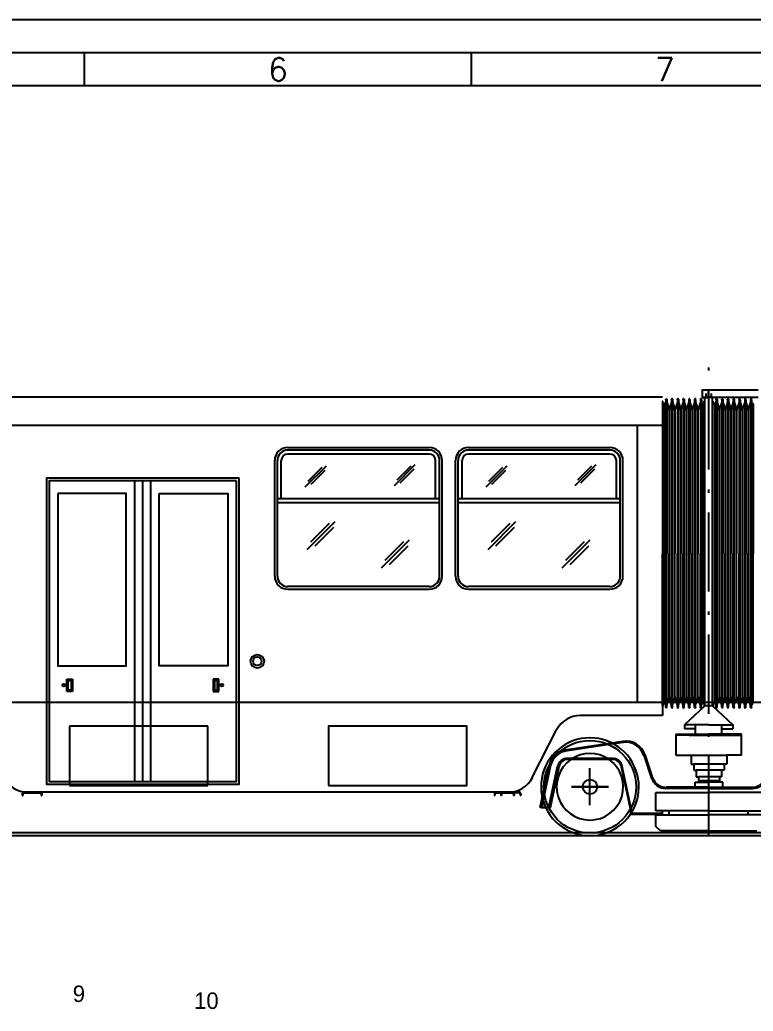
# Model space of a CAD drawing. Header units: millimetres. Extents: x 39 to 880, y 30 to 327.
# Drawn here: x 332.5 to 443.7, y 176.5 to 326.8 of the extents above; entities that cross this region are included whole.
import ezdxf
from ezdxf.enums import TextEntityAlignment as Align

# ---------------------------------------------------------------- set-up
doc = ezdxf.new("R2010")
doc.units = ezdxf.units.MM
doc.linetypes.add('ACAD_ISO10W100', pattern=[18.5, 12, -3, 0.5, -3])
doc.linetypes.add('DASHDOT', pattern=[1, 0.5, -0.25, 0, -0.25])
doc.layers.add('AXE', color=1, linetype='ACAD_ISO10W100')
doc.layers.add('SUBTIRE', color=1, linetype='Continuous')
doc.styles.add('ISO', font='SIMPLEX.SHX')

# ---------------------------------------------------------------- blocks, each defined once
blk = doc.blocks.new('4A4')
at = {"color": 70}
for p, q in [((-537.8, 287), (-537.8, 292)), ((-479.16, 287), (-479.16, 292))]:
    blk.add_line(p, q, dxfattribs=at)
at = {"color": 240}
for points in [[(0, 0), (0, 297), (-841, 297), (-841, 0)], [(-5, 5), (-5, 292), (-836, 292), (-836, 5)]]:
    blk.add_lwpolyline(points, close=True, dxfattribs=at)
at = {"color": 70}
blk.add_lwpolyline([(-831, 287), (-831, 10), (-10, 10), (-10, 287)], close=True, dxfattribs=at)
at = {"color": 50, "style": 'ISO'}
for s, p in [('6', (-508.48, 289.48)), ('7', (-449.84, 289.48))]:
    blk.add_text(s, height=3.5, dxfattribs=at).set_placement(p, align=Align.MIDDLE)

msp = doc.modelspace()

# ---------------------------------------------------------------- linework, layer by layer
for p, q in [((631.87, 203.55), (108.27, 203.55)), ((631.95, 203.13), (108.35, 203.13))]:
    msp.add_line(p, q)
at = {"color": 2, "linetype": 'DASHDOT', "ltscale": 100}
msp.add_lwpolyline([(361.01, 219.75), (340.01, 219.75), (340.01, 210.75), (361.01, 210.75)], close=True, dxfattribs=at)
msp.add_lwpolyline([(379.29, 210.75), (400.29, 210.75), (400.29, 219.75), (379.29, 219.75)], close=True)
at = {"layer": 'AXE'}
msp.add_line((436.95, 203.13), (436.95, 276.53), dxfattribs=at)
at = {"layer": 'SUBTIRE'}
for p, q in [((435.99, 270.15), (435.99, 270.76)), ((435.99, 270.73), (444.45, 270.72)), ((436.86, 270.69), (436.86, 269.55)), ((321.14, 269.65), (429.95, 269.65)), ((321.14, 269.65), (429.95, 269.65)), ((430.01, 269.02), (429.95, 269.01)), ((430.01, 269.02), (429.95, 269.01)), ((429.95, 269.01), (429.95, 245.92)), ((430.07, 268.6), (430.01, 269.02)), ((430.07, 268.6), (430.01, 269.02)), ((430.46, 269.2), (430.46, 269.29)), ((430.46, 269.2), (430.46, 269.29)), ((430.46, 269.2), (430.46, 245.92)), ((430.6, 269.29), (430.61, 269.2)), ((430.6, 269.29), (430.61, 269.2)), ((430.61, 269.2), (430.61, 245.92)), ((431.33, 269.2), (431.34, 269.29)), ((431.33, 269.2), (431.34, 269.29)), ((431.33, 269.2), (431.33, 245.92)), ((431.47, 269.29), (431.48, 269.2)), ((431.47, 269.29), (431.48, 269.2)), ((431.48, 269.2), (431.48, 245.92)), ((432.2, 269.2), (432.21, 269.29)), ((432.2, 269.2), (432.21, 269.29)), ((432.2, 269.2), (432.2, 245.92)), ((432.34, 269.29), (432.35, 269.2)), ((432.34, 269.29), (432.35, 269.2)), ((432.35, 269.2), (432.35, 245.92)), ((433.07, 269.2), (433.08, 269.29)), ((433.08, 269.29), (433.07, 269.2)), ((433.08, 269.29), (433.07, 269.2)), ((433.07, 269.2), (433.08, 269.29)), ((433.07, 269.2), (433.07, 245.92)), ((433.07, 269.2), (433.07, 245.92)), ((433.07, 269.2), (433.07, 245.92)), ((433.07, 269.2), (433.07, 245.92)), ((433.21, 269.29), (433.22, 269.2)), ((433.22, 269.2), (433.21, 269.29)), ((433.22, 269.2), (433.21, 269.29)), ((433.21, 269.29), (433.22, 269.2)), ((433.22, 269.2), (433.22, 245.92)), ((433.22, 269.2), (433.22, 245.92)), ((433.22, 269.2), (433.22, 245.92)), ((433.22, 269.2), (433.22, 245.92)), ((433.95, 269.29), (433.94, 269.2)), ((433.95, 269.29), (433.94, 269.2)), ((433.94, 269.2), (433.94, 245.92)), ((433.94, 269.2), (433.94, 245.92)), ((434.09, 269.2), (434.08, 269.29)), ((434.09, 269.2), (434.08, 269.29)), ((434.09, 269.2), (434.09, 245.92)), ((434.09, 269.2), (434.09, 245.92)), ((434.82, 269.29), (434.81, 269.2)), ((434.82, 269.29), (434.81, 269.2)), ((434.81, 269.2), (434.81, 245.92)), ((434.81, 269.2), (434.81, 245.92)), ((434.96, 269.2), (434.96, 269.29)), ((434.96, 269.2), (434.96, 269.29)), ((434.96, 269.2), (434.96, 245.92)), ((434.96, 269.2), (434.96, 245.92)), ((435.69, 269.29), (435.69, 269.2)), ((435.69, 269.29), (435.69, 269.2)), ((435.69, 269.2), (435.69, 245.92)), ((435.69, 269.2), (435.69, 245.92)), ((435.84, 269.2), (435.83, 269.29)), ((435.84, 269.2), (435.83, 269.29)), ((435.84, 269.2), (435.84, 245.92)), ((435.84, 269.2), (435.84, 245.92)), ((435.97, 269.55), (436.41, 269.55)), ((435.97, 269.55), (436.85, 269.55)), ((435.99, 269.55), (435.99, 270.15)), ((435.99, 269.55), (435.99, 270.15)), ((436.83, 269.55), (435.99, 269.55)), ((436.22, 268.6), (436.28, 269.02)), ((436.22, 268.6), (436.28, 269.02)), ((436.28, 269.02), (436.34, 269.01)), ((436.28, 269.02), (436.34, 269.01)), ((436.39, 222.84), (436.39, 269.47)), ((436.39, 222.84), (436.39, 269.47)), ((437.39, 269.59), (436.51, 269.59)), ((436.53, 270.19), (436.53, 269.59)), ((436.53, 270.19), (436.53, 269.59)), ((436.53, 269.59), (436.95, 269.59)), ((436.53, 269.59), (437.37, 269.59)), ((436.86, 269.61), (444.45, 269.6)), ((437.37, 269.59), (437.37, 270.19)), ((437.51, 222.84), (437.51, 269.47)), ((437.62, 269.02), (437.56, 269.01)), ((437.68, 268.6), (437.62, 269.02)), ((438.07, 269.2), (438.07, 269.29)), ((438.07, 269.2), (438.07, 245.92)), ((438.21, 269.29), (438.22, 269.2)), ((438.22, 269.2), (438.22, 245.92)), ((438.94, 269.2), (438.95, 269.29)), ((438.94, 269.2), (438.94, 245.92)), ((439.08, 269.29), (439.09, 269.2)), ((439.09, 269.2), (439.09, 245.92)), ((439.81, 269.2), (439.82, 269.29)), ((439.81, 269.2), (439.81, 245.92)), ((439.95, 269.29), (439.96, 269.2)), ((439.96, 269.2), (439.96, 245.92)), ((440.69, 269.29), (440.68, 269.2)), ((440.68, 269.2), (440.69, 269.29)), ((440.68, 269.2), (440.68, 245.92)), ((440.68, 269.2), (440.68, 245.92)), ((440.83, 269.2), (440.82, 269.29)), ((440.82, 269.29), (440.83, 269.2)), ((440.83, 269.2), (440.83, 245.92)), ((440.83, 269.2), (440.83, 245.92)), ((441.56, 269.29), (441.55, 269.2)), ((441.55, 269.2), (441.55, 245.92)), ((441.7, 269.2), (441.69, 269.29)), ((441.7, 269.2), (441.7, 245.92)), ((442.43, 269.29), (442.42, 269.2)), ((442.42, 269.2), (442.42, 245.92)), ((442.57, 269.2), (442.57, 269.29)), ((442.57, 269.2), (442.57, 245.92)), ((443.3, 269.29), (443.3, 269.2)), ((443.3, 269.2), (443.3, 245.92)), ((443.45, 269.2), (443.44, 269.29)), ((443.45, 269.2), (443.45, 245.92)), ((430.09, 268.61), (430.07, 268.6)), ((430.09, 268.61), (430.07, 268.6)), ((430.13, 268.54), (430.09, 268.61)), ((430.13, 268.54), (430.09, 268.61)), ((430.2, 268.49), (430.14, 268.54)), ((430.2, 268.49), (430.14, 268.54)), ((430.2, 268.53), (430.2, 268.49)), ((430.2, 268.53), (430.2, 268.49)), ((430.2, 268.49), (430.2, 245.92)), ((430.26, 268.62), (430.24, 268.6)), ((430.26, 268.62), (430.24, 268.6)), ((430.33, 268.7), (430.26, 268.65)), ((430.33, 268.7), (430.26, 268.65)), ((430.26, 268.65), (430.26, 268.62)), ((430.26, 268.65), (430.26, 268.62)), ((430.46, 268.92), (430.33, 268.71)), ((430.46, 268.92), (430.33, 268.71)), ((430.61, 268.87), (430.94, 267.85)), ((430.61, 268.87), (430.94, 267.85)), ((430.97, 267.66), (430.97, 245.92)), ((431.33, 268.87), (431, 267.85)), ((431.33, 268.87), (431, 267.85)), ((431.48, 268.87), (431.81, 267.85)), ((431.48, 268.87), (431.81, 267.85)), ((431.84, 267.66), (431.84, 245.92)), ((432.2, 268.87), (431.87, 267.85)), ((432.2, 268.87), (431.87, 267.85)), ((432.35, 268.87), (432.68, 267.85)), ((432.35, 268.87), (432.68, 267.85)), ((432.71, 267.66), (432.71, 245.92)), ((433.07, 268.87), (432.74, 267.85)), ((433.07, 268.87), (432.74, 267.85)), ((433.22, 268.87), (433.55, 267.85)), ((433.22, 268.87), (433.55, 267.85)), ((433.58, 267.66), (433.58, 245.92)), ((433.58, 267.66), (433.58, 245.92)), ((433.94, 268.87), (433.61, 267.85)), ((433.94, 268.87), (433.61, 267.85)), ((434.09, 268.87), (434.42, 267.85)), ((434.09, 268.87), (434.42, 267.85)), ((434.45, 267.66), (434.45, 245.92)), ((434.45, 267.66), (434.45, 245.92)), ((434.81, 268.87), (434.48, 267.85)), ((434.81, 268.87), (434.48, 267.85)), ((434.96, 268.87), (435.29, 267.85)), ((434.96, 268.87), (435.29, 267.85)), ((435.32, 267.66), (435.32, 245.92)), ((435.32, 267.66), (435.32, 245.92)), ((435.69, 268.87), (435.35, 267.85)), ((435.69, 268.87), (435.35, 267.85)), ((435.84, 268.92), (435.96, 268.71)), ((435.84, 268.92), (435.96, 268.71)), ((435.96, 268.7), (436.03, 268.65)), ((435.96, 268.7), (436.03, 268.65)), ((436.03, 268.65), (436.03, 268.62)), ((436.03, 268.65), (436.03, 268.62)), ((436.03, 268.62), (436.06, 268.6)), ((436.03, 268.62), (436.06, 268.6)), ((436.09, 268.49), (436.15, 268.54)), ((436.09, 268.49), (436.15, 268.54)), ((436.09, 268.53), (436.09, 268.49)), ((436.09, 268.53), (436.09, 268.49)), ((436.09, 268.49), (436.09, 245.92)), ((436.09, 268.49), (436.09, 245.92)), ((436.16, 268.54), (436.2, 268.61)), ((436.16, 268.54), (436.2, 268.61)), ((436.2, 268.61), (436.22, 268.6)), ((436.2, 268.61), (436.22, 268.6)), ((437.7, 268.61), (437.68, 268.6)), ((437.74, 268.54), (437.7, 268.61)), ((437.81, 268.49), (437.75, 268.54)), ((437.81, 268.53), (437.81, 268.49)), ((437.81, 268.49), (437.81, 223.35)), ((437.87, 268.62), (437.85, 268.6)), ((437.94, 268.7), (437.87, 268.65)), ((437.87, 268.65), (437.87, 268.62)), ((438.07, 268.92), (437.94, 268.71)), ((438.22, 268.87), (438.55, 267.85)), ((438.58, 267.66), (438.58, 245.92)), ((438.94, 268.87), (438.61, 267.85)), ((439.09, 268.87), (439.42, 267.85)), ((439.45, 267.66), (439.45, 245.92)), ((439.81, 268.87), (439.48, 267.85)), ((439.96, 268.87), (440.29, 267.85)), ((440.32, 267.66), (440.32, 245.92)), ((440.68, 268.87), (440.35, 267.85)), ((440.83, 268.87), (441.16, 267.85)), ((441.19, 267.66), (441.19, 245.92)), ((441.55, 268.87), (441.22, 267.85)), ((441.7, 268.87), (442.03, 267.85)), ((442.06, 267.66), (442.06, 245.92)), ((442.42, 268.87), (442.09, 267.85)), ((442.57, 268.87), (442.9, 267.85)), ((442.93, 267.66), (442.93, 245.92)), ((443.3, 268.87), (442.96, 267.85)), ((443.45, 268.92), (443.57, 268.71)), ((443.57, 268.7), (443.64, 268.65)), ((443.64, 268.65), (443.64, 268.62)), ((443.64, 268.62), (443.67, 268.6)), ((443.7, 268.49), (443.76, 268.54)), ((443.7, 268.53), (443.7, 268.49)), ((443.7, 268.49), (443.7, 245.92)), ((415.95, 265.33), (231.99, 265.33)), ((429.95, 265.33), (245.99, 265.33)), ((426.15, 223.33), (426.15, 265.33)), ((373.15, 261.99), (394.55, 261.99)), ((394.55, 261.59), (373.15, 261.59)), ((400.55, 261.99), (421.95, 261.99)), ((421.95, 261.59), (400.55, 261.59)), ((429.95, 262.65), (429.95, 221.35)), ((394.55, 260.99), (373.15, 260.99)), ((421.95, 260.99), (400.55, 260.99)), ((371.15, 242.49), (371.15, 259.99)), ((371.55, 242.49), (371.55, 259.99)), ((372.15, 254.19), (372.15, 259.99)), ((375.79, 256), (378.98, 259.18)), ((376.2, 256.88), (378.33, 259)), ((376.67, 256.41), (378.79, 258.53)), ((389.29, 256.21), (392.47, 259.39)), ((389.7, 257.08), (391.82, 259.21)), ((390.17, 256.62), (392.29, 258.74)), ((395.55, 254.19), (395.55, 259.99)), ((396.15, 242.49), (396.15, 259.99)), ((396.55, 242.49), (396.55, 259.99)), ((398.55, 242.49), (398.55, 259.99)), ((398.95, 242.49), (398.95, 259.99)), ((399.55, 254.19), (399.55, 259.99)), ((403.19, 256), (406.38, 259.18)), ((403.6, 256.88), (405.73, 259)), ((404.07, 256.41), (406.19, 258.53)), ((416.69, 256.21), (419.87, 259.39)), ((417.1, 257.08), (419.22, 259.21)), ((417.57, 256.62), (419.69, 258.74)), ((422.95, 254.19), (422.95, 259.99)), ((423.55, 242.49), (423.55, 259.99)), ((423.95, 242.49), (423.95, 259.99)), ((349.95, 211.35), (349.95, 256.95)), ((349.95, 223.33), (349.95, 256.93)), ((351.15, 211.35), (351.15, 256.95)), ((352.35, 211.35), (352.35, 256.95)), ((352.35, 223.33), (352.35, 256.93)), ((396.15, 254.19), (371.55, 254.19)), ((423.55, 254.19), (398.95, 254.19)), ((396.15, 253.59), (371.55, 253.59)), ((423.55, 253.59), (398.95, 253.59)), ((376.09, 246.51), (380.33, 250.75)), ((376.64, 247.68), (379.47, 250.51)), ((377.26, 247.05), (380.09, 249.88)), ((403.49, 246.51), (407.73, 250.75)), ((404.04, 247.68), (406.87, 250.51)), ((404.66, 247.05), (407.49, 249.88)), ((387.36, 243.72), (391.6, 247.96)), ((387.91, 244.89), (390.73, 247.72)), ((388.53, 244.26), (391.36, 247.09)), ((414.76, 243.72), (419, 247.96)), ((415.31, 244.89), (418.13, 247.72)), ((415.93, 244.26), (418.76, 247.09)), ((429.95, 222.83), (429.95, 245.92)), ((430.2, 223.35), (430.2, 245.92)), ((430.46, 222.64), (430.46, 245.92)), ((430.61, 222.64), (430.61, 245.92)), ((430.97, 224.19), (430.97, 245.92)), ((431.33, 222.64), (431.33, 245.92)), ((431.48, 222.64), (431.48, 245.92)), ((431.84, 224.19), (431.84, 245.92)), ((432.2, 222.64), (432.2, 245.92)), ((432.35, 222.64), (432.35, 245.92)), ((432.71, 224.19), (432.71, 245.92)), ((433.07, 222.64), (433.07, 245.92)), ((433.07, 222.64), (433.07, 245.92)), ((433.07, 222.64), (433.07, 245.92)), ((433.07, 222.64), (433.07, 245.92)), ((433.22, 222.64), (433.22, 245.92)), ((433.22, 222.64), (433.22, 245.92)), ((433.22, 222.64), (433.22, 245.92)), ((433.22, 222.64), (433.22, 245.92)), ((433.58, 224.19), (433.58, 245.92)), ((433.58, 224.19), (433.58, 245.92)), ((433.94, 222.64), (433.94, 245.92)), ((433.94, 222.64), (433.94, 245.92)), ((434.09, 222.64), (434.09, 245.92)), ((434.09, 222.64), (434.09, 245.92)), ((434.45, 224.19), (434.45, 245.92)), ((434.45, 224.19), (434.45, 245.92)), ((434.81, 222.64), (434.81, 245.92)), ((434.81, 222.64), (434.81, 245.92)), ((434.96, 222.64), (434.96, 245.92)), ((434.96, 222.64), (434.96, 245.92)), ((435.32, 224.19), (435.32, 245.92)), ((435.32, 224.19), (435.32, 245.92)), ((435.69, 222.64), (435.69, 245.92)), ((435.69, 222.64), (435.69, 245.92)), ((435.84, 222.64), (435.84, 245.92)), ((435.84, 222.64), (435.84, 245.92)), ((436.09, 223.35), (436.09, 245.92)), ((436.09, 223.35), (436.09, 245.92)), ((438.07, 222.64), (438.07, 245.92)), ((438.22, 222.64), (438.22, 245.92)), ((438.58, 224.19), (438.58, 245.92)), ((438.94, 222.64), (438.94, 245.92)), ((439.09, 222.64), (439.09, 245.92)), ((439.45, 224.19), (439.45, 245.92)), ((439.81, 222.64), (439.81, 245.92)), ((439.96, 222.64), (439.96, 245.92)), ((440.32, 224.19), (440.32, 245.92)), ((440.68, 222.64), (440.68, 245.92)), ((440.68, 222.64), (440.68, 245.92)), ((440.83, 222.64), (440.83, 245.92)), ((440.83, 222.64), (440.83, 245.92)), ((441.19, 224.19), (441.19, 245.92)), ((441.55, 222.64), (441.55, 245.92)), ((441.7, 222.64), (441.7, 245.92)), ((442.06, 224.19), (442.06, 245.92)), ((442.42, 222.64), (442.42, 245.92)), ((442.57, 222.64), (442.57, 245.92)), ((442.93, 224.19), (442.93, 245.92)), ((443.3, 222.64), (443.3, 245.92)), ((443.45, 222.64), (443.45, 245.92)), ((443.7, 223.35), (443.7, 245.92)), ((394.55, 240.89), (373.15, 240.89)), ((373.15, 240.49), (394.55, 240.49)), ((421.95, 240.89), (400.55, 240.89)), ((400.55, 240.49), (421.95, 240.49)), ((339.65, 225.01), (339.65, 226.88)), ((339.65, 226.88), (340.49, 226.88)), ((339.85, 225.21), (339.85, 226.68)), ((339.85, 226.68), (340.29, 226.68)), ((340.29, 226.68), (340.29, 225.21)), ((340.49, 226.88), (340.49, 225.01)), ((362.66, 226.88), (361.81, 226.88)), ((361.81, 226.88), (361.81, 225.01)), ((362.01, 226.68), (362.01, 225.21)), ((362.46, 226.68), (362.01, 226.68)), ((362.46, 225.21), (362.46, 226.68)), ((362.66, 225.01), (362.66, 226.88)), ((340.49, 225.01), (339.65, 225.01)), ((340.29, 225.21), (339.85, 225.21)), ((361.81, 225.01), (362.66, 225.01)), ((362.01, 225.21), (362.46, 225.21)), ((430.61, 222.97), (430.94, 223.99)), ((431.33, 222.97), (431, 223.99)), ((431.48, 222.97), (431.81, 223.99)), ((432.2, 222.97), (431.87, 223.99)), ((432.35, 222.97), (432.68, 223.99)), ((433.07, 222.97), (432.74, 223.99)), ((433.07, 222.97), (432.74, 223.99)), ((433.22, 222.97), (433.55, 223.99)), ((433.22, 222.97), (433.55, 223.99)), ((433.94, 222.97), (433.61, 223.99)), ((433.94, 222.97), (433.61, 223.99)), ((434.09, 222.97), (434.42, 223.99)), ((434.09, 222.97), (434.42, 223.99)), ((434.81, 222.97), (434.48, 223.99)), ((434.81, 222.97), (434.48, 223.99)), ((434.96, 222.97), (435.29, 223.99)), ((434.96, 222.97), (435.29, 223.99)), ((435.69, 222.97), (435.35, 223.99)), ((435.69, 222.97), (435.35, 223.99)), ((438.22, 222.97), (438.55, 223.99)), ((438.94, 222.97), (438.61, 223.99)), ((439.09, 222.97), (439.42, 223.99)), ((439.81, 222.97), (439.48, 223.99)), ((439.96, 222.97), (440.29, 223.99)), ((440.68, 222.97), (440.35, 223.99)), ((440.83, 222.97), (441.16, 223.99)), ((441.55, 222.97), (441.22, 223.99)), ((441.7, 222.97), (442.03, 223.99)), ((442.42, 222.97), (442.09, 223.99)), ((442.57, 222.97), (442.9, 223.99)), ((443.3, 222.97), (442.96, 223.99)), ((631.95, 223.33), (108.35, 223.33)), ((430.01, 222.82), (429.95, 222.83)), ((430.07, 223.24), (430.01, 222.82)), ((430.09, 223.23), (430.07, 223.24)), ((430.13, 223.3), (430.09, 223.23)), ((430.2, 223.35), (430.14, 223.3)), ((430.2, 223.31), (430.2, 223.35)), ((430.26, 223.22), (430.24, 223.24)), ((430.26, 223.19), (430.26, 223.22)), ((430.33, 223.14), (430.26, 223.19)), ((430.46, 222.92), (430.33, 223.14)), ((430.46, 222.64), (430.46, 222.55)), ((430.6, 222.55), (430.61, 222.64)), ((431.33, 222.64), (431.34, 222.55)), ((431.47, 222.55), (431.48, 222.64)), ((432.2, 222.64), (432.21, 222.55)), ((432.34, 222.55), (432.35, 222.64)), ((433.08, 222.55), (433.07, 222.64)), ((433.07, 222.64), (433.08, 222.55)), ((433.07, 222.64), (433.08, 222.55)), ((433.08, 222.55), (433.07, 222.64)), ((433.22, 222.64), (433.21, 222.55)), ((433.21, 222.55), (433.22, 222.64)), ((433.21, 222.55), (433.22, 222.64)), ((433.22, 222.64), (433.21, 222.55)), ((436.35, 222.84), (433.3, 219.94)), ((436.35, 222.84), (433.3, 219.94)), ((433.95, 222.55), (433.94, 222.64)), ((433.95, 222.55), (433.94, 222.64)), ((434.09, 222.64), (434.08, 222.55)), ((434.09, 222.64), (434.08, 222.55)), ((434.82, 222.55), (434.81, 222.64)), ((434.82, 222.55), (434.81, 222.64)), ((434.96, 222.64), (434.96, 222.55)), ((434.96, 222.64), (434.96, 222.55)), ((435.69, 222.55), (435.69, 222.64)), ((435.69, 222.55), (435.69, 222.64)), ((435.84, 222.64), (435.83, 222.55)), ((435.84, 222.64), (435.83, 222.55)), ((435.84, 222.92), (435.96, 223.14)), ((435.84, 222.92), (435.96, 223.14)), ((435.96, 223.14), (436.03, 223.19)), ((435.96, 223.14), (436.03, 223.19)), ((436.03, 223.22), (436.06, 223.24)), ((436.03, 223.22), (436.06, 223.24)), ((436.03, 223.19), (436.03, 223.22)), ((436.03, 223.19), (436.03, 223.22)), ((436.09, 223.35), (436.15, 223.3)), ((436.09, 223.31), (436.09, 223.35)), ((436.09, 223.31), (436.09, 223.35)), ((436.09, 223.35), (436.15, 223.3)), ((436.16, 223.3), (436.2, 223.23)), ((436.16, 223.3), (436.2, 223.23)), ((436.2, 223.23), (436.22, 223.24)), ((436.2, 223.23), (436.22, 223.24)), ((436.22, 223.24), (436.28, 222.82)), ((436.22, 223.24), (436.28, 222.82)), ((436.28, 222.82), (436.34, 222.83)), ((436.28, 222.82), (436.34, 222.83)), ((437.55, 222.84), (436.35, 222.84)), ((437.55, 222.84), (440.6, 219.94)), ((437.62, 222.82), (437.56, 222.83)), ((437.68, 223.24), (437.62, 222.82)), ((437.7, 223.23), (437.68, 223.24)), ((437.74, 223.3), (437.7, 223.23)), ((437.81, 223.35), (437.75, 223.3)), ((437.81, 223.31), (437.81, 223.35)), ((437.87, 223.22), (437.85, 223.24)), ((437.87, 223.19), (437.87, 223.22)), ((437.94, 223.14), (437.87, 223.19)), ((438.07, 222.92), (437.94, 223.14)), ((438.07, 222.64), (438.07, 222.55)), ((438.21, 222.55), (438.22, 222.64)), ((438.94, 222.64), (438.95, 222.55)), ((439.08, 222.55), (439.09, 222.64)), ((439.81, 222.64), (439.82, 222.55)), ((439.95, 222.55), (439.96, 222.64)), ((440.68, 222.64), (440.69, 222.55)), ((440.69, 222.55), (440.68, 222.64)), ((440.82, 222.55), (440.83, 222.64)), ((440.83, 222.64), (440.82, 222.55)), ((441.56, 222.55), (441.55, 222.64)), ((441.7, 222.64), (441.69, 222.55)), ((442.43, 222.55), (442.42, 222.64)), ((442.57, 222.64), (442.57, 222.55)), ((443.3, 222.55), (443.3, 222.64)), ((443.45, 222.64), (443.44, 222.55)), ((443.45, 222.92), (443.57, 223.14)), ((443.57, 223.14), (443.64, 223.19)), ((443.64, 223.22), (443.67, 223.24)), ((443.64, 223.19), (443.64, 223.22)), ((443.7, 223.35), (443.76, 223.3)), ((443.7, 223.31), (443.7, 223.35)), ((429.95, 221.35), (417.46, 221.35)), ((433.3, 219.94), (433.3, 219.34)), ((433.3, 219.94), (433.3, 219.34)), ((436.95, 219.94), (433.3, 219.94)), ((436.95, 219.94), (433.3, 219.94)), ((436.95, 219.94), (433.3, 219.94)), ((436.95, 219.94), (433.3, 219.94)), ((434.95, 218.53), (434.95, 219.94)), ((434.95, 218.53), (434.95, 219.94)), ((434.95, 218.53), (434.95, 219.94)), ((434.95, 218.53), (434.95, 219.94)), ((436.95, 219.94), (440.6, 219.94)), ((436.95, 219.94), (440.6, 219.94)), ((438.95, 218.53), (438.95, 219.94)), ((438.95, 218.53), (438.95, 219.94)), ((440.6, 219.94), (440.6, 219.34)), ((440.6, 219.94), (440.6, 219.34)), ((410.21, 211.93), (413.89, 219.16)), ((410.21, 211.93), (413.89, 219.16)), ((431.95, 218.53), (431.95, 215.33)), ((433.99, 218.37), (431.95, 218.37)), ((433.99, 218.37), (431.95, 218.37)), ((431.96, 218.53), (436.99, 218.53)), ((431.96, 218.53), (436.99, 218.53)), ((434.95, 219.34), (433.3, 219.34)), ((434.95, 219.34), (433.3, 219.34)), ((434.95, 219.34), (433.3, 219.34)), ((434.95, 219.34), (433.3, 219.34)), ((433.99, 218.37), (436.99, 218.37)), ((433.99, 218.37), (436.99, 218.37)), ((441.95, 218.53), (436.99, 218.53)), ((436.99, 218.37), (441.95, 218.37)), ((438.95, 219.34), (440.6, 219.34)), ((438.95, 219.34), (440.6, 219.34)), ((441.95, 215.33), (441.95, 218.53)), ((422.28, 217.18), (415.12, 216.09)), ((422.52, 217.05), (415.14, 215.94)), ((422.3, 217.17), (415.19, 216.09)), ((422.53, 217.04), (415.21, 215.94)), ((423.93, 217.43), (422.28, 217.18)), ((424.01, 217.43), (422.3, 217.17)), ((423.96, 217.27), (422.52, 217.05)), ((424.03, 217.27), (422.53, 217.04)), ((428.35, 211.78), (427.15, 215.36)), ((428.5, 211.83), (427.3, 215.42)), ((431.95, 215.33), (436.95, 215.33)), ((431.95, 215.33), (439.69, 215.33)), ((434.29, 215.33), (434.29, 213.99)), ((434.29, 215.33), (434.29, 213.99)), ((434.29, 215.33), (434.29, 213.99)), ((434.29, 215.33), (434.29, 213.99)), ((441.95, 215.33), (439.69, 215.33)), ((439.69, 215.33), (439.69, 213.99)), ((411.72, 208.87), (412.79, 213.91)), ((411.76, 208.7), (412.87, 213.91)), ((411.81, 208.52), (412.95, 213.88)), ((411.86, 208.37), (413.03, 213.88)), ((412.73, 207.46), (414.05, 213.64)), ((412.8, 207.43), (414.12, 213.64)), ((412.89, 207.43), (414.2, 213.61)), ((412.89, 207.43), (414.2, 213.61)), ((412.96, 207.43), (414.28, 213.61)), ((422.29, 214.85), (415.53, 214.85)), ((422.29, 214.69), (415.53, 214.69)), ((418.99, 214.85), (415.61, 214.85)), ((422.37, 214.69), (415.61, 214.69)), ((418.99, 214.85), (422.37, 214.85)), ((423.7, 213.61), (425.2, 206.54)), ((425.32, 206.74), (423.85, 213.64)), ((434.29, 213.99), (434.68, 213.99)), ((434.29, 213.99), (434.68, 213.99)), ((434.68, 213.99), (434.68, 213.07)), ((436.99, 213.99), (434.68, 213.99)), ((439.29, 213.99), (434.68, 213.99)), ((434.68, 213.99), (434.68, 213.07)), ((439.29, 213.99), (439.29, 213.07)), ((439.69, 213.99), (439.29, 213.99)), ((418.95, 207.75), (418.95, 213.35)), ((418.95, 207.75), (418.95, 213.35)), ((434.68, 213.07), (435.06, 213.07)), ((434.68, 213.07), (435.06, 213.07)), ((435.06, 213.07), (435.06, 212.04)), ((436.99, 213.07), (435.06, 213.07)), ((438.91, 213.07), (435.06, 213.07)), ((435.06, 213.07), (435.06, 212.04)), ((435.06, 212.04), (435.39, 212.04)), ((435.06, 212.04), (435.39, 212.04)), ((436.99, 212.04), (435.39, 212.04)), ((435.39, 212.04), (435.39, 211.47)), ((435.39, 212.04), (435.39, 211.47)), ((438.59, 212.04), (435.39, 212.04)), ((438.59, 212.04), (438.59, 211.47)), ((438.91, 212.04), (438.59, 212.04)), ((438.91, 213.07), (438.91, 212.04)), ((439.29, 213.07), (438.91, 213.07)), ((421.75, 210.55), (416.15, 210.55)), ((416.15, 210.55), (421.75, 210.55)), ((436.99, 210.47), (430.49, 210.47)), ((436.99, 210.47), (430.49, 210.47)), ((434.89, 210.47), (434.89, 211.27)), ((434.89, 210.47), (434.89, 211.27)), ((434.89, 211.27), (436.99, 211.27)), ((434.89, 211.27), (436.99, 211.27)), ((434.89, 211.23), (436.99, 211.23)), ((434.89, 211.23), (436.99, 211.23)), ((435.59, 211.27), (435.39, 211.47)), ((435.59, 211.27), (435.39, 211.47)), ((436.99, 211.47), (435.39, 211.47)), ((438.59, 211.47), (435.39, 211.47)), ((439.09, 211.27), (436.99, 211.27)), ((439.09, 211.23), (436.99, 211.23)), ((436.99, 210.47), (443.63, 210.47)), ((438.39, 211.27), (438.59, 211.47)), ((439.09, 210.47), (439.09, 211.27)), ((332.85, 209.49), (332.85, 209.23)), ((332.85, 209.49), (332.85, 209.23)), ((332.85, 209.23), (332.95, 209.23)), ((332.95, 209.23), (332.85, 209.23)), ((332.95, 209.49), (332.95, 209.23)), ((332.95, 209.49), (332.95, 209.23)), ((333.11, 209.75), (333.11, 209.78)), ((333.11, 209.75), (333.11, 209.78)), ((406.65, 209.75), (333.11, 209.75)), ((333.11, 209.65), (335.59, 209.65)), ((335.59, 209.65), (333.11, 209.65)), ((335.75, 209.49), (335.75, 209.23)), ((335.75, 209.49), (335.75, 209.23)), ((335.75, 209.23), (335.85, 209.23)), ((335.85, 209.23), (335.75, 209.23)), ((335.85, 209.49), (335.85, 209.23)), ((335.85, 209.49), (335.85, 209.23)), ((404.45, 209.49), (404.45, 209.23)), ((404.45, 209.49), (404.45, 209.23)), ((404.45, 209.49), (404.45, 209.23)), ((404.45, 209.23), (404.55, 209.23)), ((404.55, 209.23), (404.45, 209.23)), ((404.45, 209.23), (404.55, 209.23)), ((404.55, 209.49), (404.55, 209.23)), ((404.55, 209.49), (404.55, 209.23)), ((404.55, 209.49), (404.55, 209.23)), ((404.71, 209.65), (407.19, 209.65)), ((405.45, 209.49), (405.45, 209.23)), ((405.55, 209.23), (405.45, 209.23)), ((405.55, 209.49), (405.55, 209.23)), ((408.19, 209.65), (405.71, 209.65)), ((408.19, 209.75), (406.65, 209.75)), ((406.65, 209.75), (407.19, 209.75)), ((407.19, 209.75), (407.19, 209.78)), ((407.35, 209.49), (407.35, 209.23)), ((407.35, 209.23), (407.45, 209.23)), ((407.45, 209.49), (407.45, 209.23)), ((408.19, 209.75), (408.19, 210.06)), ((408.35, 209.49), (408.35, 209.23)), ((408.45, 209.23), (408.35, 209.23)), ((408.45, 209.49), (408.45, 209.23)), ((428.95, 209.69), (436.95, 209.69)), ((428.95, 209.69), (436.95, 209.69)), ((428.95, 206.88), (428.95, 209.69)), ((430.49, 210.31), (430.41, 210.31)), ((436.99, 210.31), (430.49, 210.31)), ((436.99, 210.31), (430.49, 210.31)), ((444.95, 209.69), (436.95, 209.69)), ((436.99, 210.31), (443.63, 210.31)), ((436.99, 210.31), (443.49, 210.31)), ((443.49, 210.31), (443.56, 210.31)), ((411.42, 207.43), (411.72, 208.87)), ((411.58, 207.43), (411.42, 207.43)), ((411.76, 208.7), (411.49, 207.43)), ((412.22, 207.43), (411.49, 207.43)), ((411.58, 207.43), (411.81, 208.52)), ((411.58, 207.43), (412.22, 207.43)), ((411.86, 208.37), (411.65, 207.43)), ((411.65, 207.43), (411.65, 207.43)), ((412.22, 207.43), (412.89, 207.43)), ((412.22, 207.43), (412.96, 207.43)), ((425.24, 206.35), (425.2, 206.54)), ((429.95, 206.51), (425.21, 206.51)), ((429.95, 206.35), (425.24, 206.35)), ((425.37, 206.51), (425.32, 206.74)), ((436.95, 206.88), (428.95, 206.88)), ((436.95, 206.88), (428.95, 206.88)), ((428.95, 206.28), (436.95, 206.28)), ((428.95, 206.28), (436.95, 206.28)), ((428.95, 204.55), (428.95, 206.28)), ((429.95, 206.28), (429.95, 206.88)), ((430.95, 206.28), (430.95, 206.88)), ((436.95, 206.88), (444.95, 206.88)), ((444.95, 206.28), (436.95, 206.28)), ((442.95, 206.28), (442.95, 206.88)), ((429.66, 203.85), (428.95, 204.55)), ((436.95, 203.85), (429.66, 203.85)), ((436.95, 203.85), (429.66, 203.85)), ((436.95, 203.85), (444.24, 203.85))]:
    msp.add_line(p, q, dxfattribs=at)
for points in [[(365.75, 257.35), (336.55, 257.35), (336.55, 210.95), (365.75, 210.95)], [(365.35, 256.95), (336.95, 256.95), (336.95, 211.35), (365.35, 211.35)], [(338.25, 255.01), (338.25, 228.89), (348.65, 228.89), (348.65, 255.01)], [(353.65, 255.01), (364.05, 255.01), (364.05, 228.89), (353.65, 228.89)]]:
    msp.add_lwpolyline(points, close=True, dxfattribs=at)
for centre, radius in [((368.51, 229.57), 1.02), ((368.51, 229.57), 0.653), ((339.16, 225.95), 0.201), ((363.14, 225.95), 0.201), ((418.95, 210.55), 7), ((418.95, 210.55), 1.1), ((418.95, 210.55), 1.1)]:
    msp.add_circle(centre, radius, dxfattribs=at)
for centre, radius, start, end in [((430.53, 269.29), 0.07, 92.1406, 175.1123), ((430.53, 269.29), 0.07, 92.1406, 175.1123), ((430.46, 269.2), 0.002, 175.1123, 184.8877), ((430.46, 269.2), 0.002, 175.1123, 184.8877), ((430.53, 269.29), 0.07, 4.8877, 87.8594), ((430.53, 269.29), 0.07, 4.8877, 87.8594), ((430.6, 269.2), 0.002, 355, 4.8877), ((430.6, 269.2), 0.002, 355, 4.8877), ((431.33, 269.2), 0.002, 175.1123, 184.8877), ((431.33, 269.2), 0.002, 175.1123, 184.8877), ((431.41, 269.29), 0.07, 92.1406, 175.1123), ((431.41, 269.29), 0.07, 92.1406, 175.1123), ((431.4, 269.29), 0.07, 4.8877, 87.8594), ((431.4, 269.29), 0.07, 4.8877, 87.8594), ((431.48, 269.2), 0.002, 355, 4.8877), ((431.48, 269.2), 0.002, 355, 4.8877), ((432.2, 269.2), 0.002, 175.1123, 184.8877), ((432.2, 269.2), 0.002, 175.1123, 184.8877), ((432.28, 269.29), 0.07, 92.1406, 175.1123), ((432.28, 269.29), 0.07, 92.1406, 175.1123), ((432.27, 269.29), 0.07, 4.8877, 87.8594), ((432.27, 269.29), 0.07, 4.8877, 87.8594), ((432.35, 269.2), 0.002, 355, 4.8877), ((432.35, 269.2), 0.002, 355, 4.8877), ((433.07, 269.2), 0.002, 175.1123, 184.8877), ((433.07, 269.2), 0.002, 175.1123, 185), ((433.07, 269.2), 0.002, 175.1123, 185), ((433.07, 269.2), 0.002, 175.1123, 184.8877), ((433.15, 269.29), 0.07, 92.1406, 175.1123), ((433.15, 269.29), 0.07, 92.1406, 175.1123), ((433.15, 269.29), 0.07, 92.1406, 175.1123), ((433.15, 269.29), 0.07, 92.1406, 175.1123), ((433.14, 269.29), 0.07, 4.8877, 87.8594), ((433.14, 269.29), 0.07, 4.8877, 87.8594), ((433.14, 269.29), 0.07, 4.8877, 87.8594), ((433.14, 269.29), 0.07, 4.8877, 87.8594), ((433.22, 269.2), 0.002, 355, 4.8877), ((433.22, 269.2), 0.002, 355.1123, 4.8877), ((433.22, 269.2), 0.002, 355.1123, 4.8877), ((433.22, 269.2), 0.002, 355, 4.8877), ((433.94, 269.2), 0.002, 175.1123, 185), ((433.94, 269.2), 0.002, 175.1123, 185), ((434.02, 269.29), 0.07, 92.1406, 175.1123), ((434.02, 269.29), 0.07, 92.1406, 175.1123), ((434.01, 269.29), 0.07, 4.8877, 87.8594), ((434.01, 269.29), 0.07, 4.8877, 87.8594), ((434.09, 269.2), 0.002, 355.1123, 4.8877), ((434.09, 269.2), 0.002, 355.1123, 4.8877), ((434.82, 269.2), 0.002, 175.1123, 185), ((434.82, 269.2), 0.002, 175.1123, 185), ((434.89, 269.29), 0.07, 92.1406, 175.1123), ((434.89, 269.29), 0.07, 92.1406, 175.1123), ((434.89, 269.29), 0.07, 4.8877, 87.8594), ((434.89, 269.29), 0.07, 4.8877, 87.8594), ((434.96, 269.2), 0.002, 355.1123, 4.8877), ((434.96, 269.2), 0.002, 355.1123, 4.8877), ((435.76, 269.29), 0.07, 92.1406, 175.1123), ((435.76, 269.29), 0.07, 92.1406, 175.1123), ((435.69, 269.2), 0.002, 175.1123, 185), ((435.69, 269.2), 0.002, 175.1123, 185), ((435.76, 269.29), 0.07, 4.8877, 87.8594), ((435.76, 269.29), 0.07, 4.8877, 87.8594), ((435.83, 269.2), 0.002, 355.1123, 4.8877), ((435.83, 269.2), 0.002, 355.1123, 4.8877), ((436.51, 269.47), 0.12, 90, 180), ((436.51, 269.47), 0.12, 90, 180), ((437.39, 269.47), 0.12, 0, 90), ((438.14, 269.29), 0.07, 92.1406, 175.1123), ((438.07, 269.2), 0.002, 175.1123, 184.8877), ((438.14, 269.29), 0.07, 4.8877, 87.8594), ((438.21, 269.2), 0.002, 355, 4.8877), ((438.94, 269.2), 0.002, 175.1123, 184.8877), ((439.02, 269.29), 0.07, 92.1406, 175.1123), ((439.01, 269.29), 0.07, 4.8877, 87.8594), ((439.09, 269.2), 0.002, 355, 4.8877), ((439.81, 269.2), 0.002, 175.1123, 184.8877), ((439.89, 269.29), 0.07, 92.1406, 175.1123), ((439.88, 269.29), 0.07, 4.8877, 87.8594), ((439.96, 269.2), 0.002, 355, 4.8877), ((440.68, 269.2), 0.002, 175.1123, 185), ((440.68, 269.2), 0.002, 175.1123, 184.8877), ((440.76, 269.29), 0.07, 92.1406, 175.1123), ((440.76, 269.29), 0.07, 92.1406, 175.1123), ((440.75, 269.29), 0.07, 4.8877, 87.8594), ((440.75, 269.29), 0.07, 4.8877, 87.8594), ((440.83, 269.2), 0.002, 355.1123, 4.8877), ((440.83, 269.2), 0.002, 355, 4.8877), ((441.55, 269.2), 0.002, 175.1123, 185), ((441.63, 269.29), 0.07, 92.1406, 175.1123), ((441.62, 269.29), 0.07, 4.8877, 87.8594), ((441.7, 269.2), 0.002, 355.1123, 4.8877), ((442.43, 269.2), 0.002, 175.1123, 185), ((442.5, 269.29), 0.07, 92.1406, 175.1123), ((442.5, 269.29), 0.07, 4.8877, 87.8594), ((442.57, 269.2), 0.002, 355.1123, 4.8877), ((443.37, 269.29), 0.07, 92.1406, 175.1123), ((443.3, 269.2), 0.002, 175.1123, 185), ((443.37, 269.29), 0.07, 4.8877, 87.8594), ((443.44, 269.2), 0.002, 355.1123, 4.8877), ((430.15, 268.56), 0.02, 214.8788, 233.6166), ((430.15, 268.56), 0.02, 214.8788, 233.6166), ((430.29, 268.53), 0.084, 127.7978, 180), ((430.29, 268.53), 0.084, 127.7978, 180), ((430.32, 268.72), 0.016, 307.7978, 330), ((430.32, 268.72), 0.016, 307.7978, 330), ((430.34, 267.66), 0.624, 0, 17.904), ((430.34, 267.66), 0.624, 0, 17.904), ((431.59, 267.66), 0.624, 162.096, 180), ((431.59, 267.66), 0.624, 162.096, 180), ((431.21, 267.66), 0.624, 0, 17.904), ((431.21, 267.66), 0.624, 0, 17.904), ((432.46, 267.66), 0.624, 162.096, 180), ((432.46, 267.66), 0.624, 162.096, 180), ((432.09, 267.66), 0.624, 0, 17.904), ((432.09, 267.66), 0.624, 0, 17.904), ((433.33, 267.66), 0.624, 162.096, 180), ((433.33, 267.66), 0.624, 162.096, 180), ((432.96, 267.66), 0.624, 0, 17.904), ((432.96, 267.66), 0.624, 0, 17.904), ((434.21, 267.66), 0.624, 162.096, 180), ((434.21, 267.66), 0.624, 162.096, 180), ((433.83, 267.66), 0.624, 0, 17.904), ((433.83, 267.66), 0.624, 0, 17.904), ((435.08, 267.66), 0.624, 162.096, 180), ((435.08, 267.66), 0.624, 162.096, 180), ((434.7, 267.66), 0.624, 0, 17.904), ((434.7, 267.66), 0.624, 0, 17.904), ((435.95, 267.66), 0.624, 162.096, 180), ((435.95, 267.66), 0.624, 162.096, 180), ((435.97, 268.72), 0.016, 210, 232.2022), ((435.97, 268.72), 0.016, 210, 232.2022), ((436, 268.53), 0.084, 0, 52.2022), ((436, 268.53), 0.084, 0, 52.2022), ((436.14, 268.56), 0.02, 306.3834, 325.1212), ((436.14, 268.56), 0.02, 306.3834, 325.1212), ((437.76, 268.56), 0.02, 214.8788, 233.6166), ((437.9, 268.53), 0.084, 127.7978, 180), ((437.93, 268.72), 0.016, 307.7978, 330), ((437.95, 267.66), 0.624, 0, 17.904), ((439.2, 267.66), 0.624, 162.096, 180), ((438.82, 267.66), 0.624, 0, 17.904), ((440.07, 267.66), 0.624, 162.096, 180), ((439.7, 267.66), 0.624, 0, 17.904), ((440.94, 267.66), 0.624, 162.096, 180), ((440.57, 267.66), 0.624, 0, 17.904), ((441.82, 267.66), 0.624, 162.096, 180), ((441.44, 267.66), 0.624, 0, 17.904), ((442.69, 267.66), 0.624, 162.096, 180), ((442.31, 267.66), 0.624, 0, 17.904), ((443.56, 267.66), 0.624, 162.096, 180), ((443.58, 268.72), 0.016, 210, 232.2022), ((443.61, 268.53), 0.084, 0, 52.2022), ((373.15, 259.99), 2, 90, 180), ((373.15, 259.99), 1.6, 90, 180), ((394.55, 259.99), 2, 0, 90), ((394.55, 259.99), 1.6, 0, 90), ((400.55, 259.99), 2, 90, 180), ((400.55, 259.99), 1.6, 90, 180), ((421.95, 259.99), 2, 0, 90), ((421.95, 259.99), 1.6, 0, 90), ((373.15, 259.99), 1, 90, 180), ((394.55, 259.99), 1, 0, 90), ((400.55, 259.99), 1, 90, 180), ((421.95, 259.99), 1, 0, 90), ((373.15, 242.49), 2, 180, 270), ((373.15, 242.49), 1.6, 180, 270), ((394.55, 242.49), 2, 270, 0), ((394.55, 242.49), 1.6, 270, 0), ((400.55, 242.49), 2, 180, 270), ((400.55, 242.49), 1.6, 180, 270), ((421.95, 242.49), 2, 270, 0), ((421.95, 242.49), 1.6, 270, 0), ((430.34, 224.19), 0.624, 342.096, 0), ((431.59, 224.19), 0.624, 180, 197.904), ((431.21, 224.19), 0.624, 342.096, 0), ((432.46, 224.19), 0.624, 180, 197.904), ((432.09, 224.19), 0.624, 342.096, 0), ((433.33, 224.19), 0.624, 180, 197.904), ((432.96, 224.19), 0.624, 342.096, 0), ((432.96, 224.19), 0.624, 342.096, 0), ((434.21, 224.19), 0.624, 180, 197.904), ((434.21, 224.19), 0.624, 180, 197.904), ((433.83, 224.19), 0.624, 342.096, 0), ((433.83, 224.19), 0.624, 342.096, 0), ((435.08, 224.19), 0.624, 180, 197.904), ((435.08, 224.19), 0.624, 180, 197.904), ((434.7, 224.19), 0.624, 342.096, 0), ((434.7, 224.19), 0.624, 342.096, 0), ((435.95, 224.19), 0.624, 180, 197.904), ((435.95, 224.19), 0.624, 180, 197.904), ((437.95, 224.19), 0.624, 342.096, 0), ((439.2, 224.19), 0.624, 180, 197.904), ((438.82, 224.19), 0.624, 342.096, 0), ((440.07, 224.19), 0.624, 180, 197.904), ((439.7, 224.19), 0.624, 342.096, 0), ((440.94, 224.19), 0.624, 180, 197.904), ((440.57, 224.19), 0.624, 342.096, 0), ((441.82, 224.19), 0.624, 180, 197.904), ((441.44, 224.19), 0.624, 342.096, 0), ((442.69, 224.19), 0.624, 180, 197.904), ((442.31, 224.19), 0.624, 342.096, 0), ((443.56, 224.19), 0.624, 180, 197.904), ((430.15, 223.29), 0.02, 126.3834, 145.1212), ((430.29, 223.31), 0.084, 180, 232.2022), ((430.32, 223.13), 0.016, 30, 52.2022), ((430.46, 222.64), 0.002, 175.1123, 184.8877), ((430.53, 222.56), 0.07, 184.8877, 267.8594), ((430.53, 222.56), 0.07, 272.1406, 355.1123), ((430.6, 222.64), 0.002, 355.1123, 5), ((431.33, 222.64), 0.002, 175.1123, 184.8877), ((431.41, 222.56), 0.07, 184.8877, 267.8594), ((431.4, 222.56), 0.07, 272.1406, 355.1123), ((431.48, 222.64), 0.002, 355.1123, 5), ((432.2, 222.64), 0.002, 175.1123, 184.8877), ((432.28, 222.56), 0.07, 184.8877, 267.8594), ((432.27, 222.56), 0.07, 272.1406, 355.1123), ((432.35, 222.64), 0.002, 355.1123, 5), ((433.07, 222.64), 0.002, 175, 184.8877), ((433.07, 222.64), 0.002, 175.1123, 184.8877), ((433.07, 222.64), 0.002, 175.1123, 184.8877), ((433.07, 222.64), 0.002, 175, 184.8877), ((433.15, 222.56), 0.07, 184.8877, 267.8594), ((433.15, 222.56), 0.07, 184.8877, 267.8594), ((433.15, 222.56), 0.07, 184.8877, 267.8594), ((433.15, 222.56), 0.07, 184.8877, 267.8594), ((433.14, 222.56), 0.07, 272.1406, 355.1123), ((433.14, 222.56), 0.07, 272.1406, 355.1123), ((433.14, 222.56), 0.07, 272.1406, 355.1123), ((433.14, 222.56), 0.07, 272.1406, 355.1123), ((433.22, 222.64), 0.002, 355.1123, 4.8877), ((433.22, 222.64), 0.002, 355.1123, 5), ((433.22, 222.64), 0.002, 355.1123, 5), ((433.22, 222.64), 0.002, 355.1123, 4.8877), ((433.94, 222.64), 0.002, 175, 184.8877), ((433.94, 222.64), 0.002, 175, 184.8877), ((434.02, 222.56), 0.07, 184.8877, 267.8594), ((434.02, 222.56), 0.07, 184.8877, 267.8594), ((434.01, 222.56), 0.07, 272.1406, 355.1123), ((434.01, 222.56), 0.07, 272.1406, 355.1123), ((434.09, 222.64), 0.002, 355.1123, 4.8877), ((434.09, 222.64), 0.002, 355.1123, 4.8877), ((434.82, 222.64), 0.002, 175, 184.8877), ((434.82, 222.64), 0.002, 175, 184.8877), ((434.89, 222.56), 0.07, 184.8877, 267.8594), ((434.89, 222.56), 0.07, 184.8877, 267.8594), ((434.89, 222.56), 0.07, 272.1406, 355.1123), ((434.89, 222.56), 0.07, 272.1406, 355.1123), ((434.96, 222.64), 0.002, 355.1123, 4.8877), ((434.96, 222.64), 0.002, 355.1123, 4.8877), ((435.69, 222.64), 0.002, 175, 184.8877), ((435.69, 222.64), 0.002, 175, 184.8877), ((435.76, 222.56), 0.07, 184.8877, 267.8594), ((435.76, 222.56), 0.07, 184.8877, 267.8594), ((435.76, 222.56), 0.07, 272.1406, 355.1123), ((435.76, 222.56), 0.07, 272.1406, 355.1123), ((435.83, 222.64), 0.002, 355.1123, 4.8877), ((435.83, 222.64), 0.002, 355.1123, 4.8877), ((435.97, 223.13), 0.016, 127.7978, 150), ((435.97, 223.13), 0.016, 127.7978, 150), ((436, 223.31), 0.084, 307.7978, 0), ((436, 223.31), 0.084, 307.7978, 0), ((436.14, 223.29), 0.02, 34.8788, 53.6166), ((436.14, 223.29), 0.02, 34.8788, 53.6166), ((437.76, 223.29), 0.02, 126.3834, 145.1212), ((437.9, 223.31), 0.084, 180, 232.2022), ((437.93, 223.13), 0.016, 30, 52.2022), ((438.07, 222.64), 0.002, 175.1123, 184.8877), ((438.14, 222.56), 0.07, 184.8877, 267.8594), ((438.14, 222.56), 0.07, 272.1406, 355.1123), ((438.21, 222.64), 0.002, 355.1123, 5), ((438.94, 222.64), 0.002, 175.1123, 184.8877), ((439.02, 222.56), 0.07, 184.8877, 267.8594), ((439.01, 222.56), 0.07, 272.1406, 355.1123), ((439.09, 222.64), 0.002, 355.1123, 5), ((439.81, 222.64), 0.002, 175.1123, 184.8877), ((439.89, 222.56), 0.07, 184.8877, 267.8594), ((439.88, 222.56), 0.07, 272.1406, 355.1123), ((439.96, 222.64), 0.002, 355.1123, 5), ((440.68, 222.64), 0.002, 175.1123, 184.8877), ((440.68, 222.64), 0.002, 175, 184.8877), ((440.76, 222.56), 0.07, 184.8877, 267.8594), ((440.76, 222.56), 0.07, 184.8877, 267.8594), ((440.75, 222.56), 0.07, 272.1406, 355.1123), ((440.75, 222.56), 0.07, 272.1406, 355.1123), ((440.83, 222.64), 0.002, 355.1123, 5), ((440.83, 222.64), 0.002, 355.1123, 4.8877), ((441.55, 222.64), 0.002, 175, 184.8877), ((441.63, 222.56), 0.07, 184.8877, 267.8594), ((441.62, 222.56), 0.07, 272.1406, 355.1123), ((441.7, 222.64), 0.002, 355.1123, 4.8877), ((442.43, 222.64), 0.002, 175, 184.8877), ((442.5, 222.56), 0.07, 184.8877, 267.8594), ((442.5, 222.56), 0.07, 272.1406, 355.1123), ((442.57, 222.64), 0.002, 355.1123, 4.8877), ((443.3, 222.64), 0.002, 175, 184.8877), ((443.37, 222.56), 0.07, 184.8877, 267.8594), ((443.37, 222.56), 0.07, 272.1406, 355.1123), ((443.44, 222.64), 0.002, 355.1123, 4.8877), ((443.58, 223.13), 0.016, 127.7978, 150), ((443.61, 223.31), 0.084, 307.7978, 0), ((417.46, 217.35), 4, 90, 153.0164), ((417.46, 217.35), 4, 90, 153.0164), ((418.95, 210.55), 7.42, 289.37, 250.63), ((424.38, 214.46), 3, 18.5462, 98.5983), ((424.38, 214.46), 2.84, 18.5462, 98.5983), ((424.45, 214.46), 3, 18.5462, 98.5983), ((424.45, 214.46), 2.84, 18.5462, 98.5983), ((415.53, 213.33), 2.8, 98.294, 168), ((415.61, 213.33), 2.8, 98.294, 168), ((415.53, 213.33), 2.64, 98.294, 168), ((415.61, 213.33), 2.64, 98.294, 168), ((418.95, 210.55), 5.05, 55.065, 124.935), ((418.95, 210.55), 5.05, 55.065, 124.935), ((418.95, 210.55), 5.05, 124.935, 55.065), ((415.53, 213.33), 1.52, 90, 168), ((415.61, 213.33), 1.52, 90, 168), ((415.53, 213.33), 1.36, 90, 168), ((415.61, 213.33), 1.36, 90, 168), ((422.37, 213.33), 1.52, 12, 90), ((422.37, 213.33), 1.36, 12, 90), ((333.65, 213.75), 4, 206.9836, 270), ((406.65, 213.75), 4, 270, 333.0164), ((406.65, 213.75), 4, 270, 333.0164), ((430.4, 212.47), 2.16, 198.5462, 270.4368), ((430.4, 212.47), 2, 198.5462, 270.4368), ((443.58, 212.47), 2, 269.5632, 341.4538), ((443.58, 212.47), 2.16, 269.5632, 341.4538), ((333.11, 209.49), 0.26, 90, 180), ((333.11, 209.49), 0.26, 90, 180), ((333.11, 209.49), 0.16, 90, 180), ((333.11, 209.49), 0.16, 90, 180), ((335.59, 209.49), 0.26, 0, 90), ((335.59, 209.49), 0.26, 0, 90), ((335.59, 209.49), 0.16, 0, 90), ((335.59, 209.49), 0.16, 0, 90), ((404.71, 209.49), 0.26, 90, 180), ((404.71, 209.49), 0.26, 90, 180), ((404.71, 209.49), 0.26, 90, 180), ((404.71, 209.49), 0.16, 90, 180), ((404.71, 209.49), 0.16, 90, 180), ((404.71, 209.49), 0.16, 90, 180), ((405.71, 209.49), 0.26, 90, 180), ((405.71, 209.49), 0.16, 90, 180), ((407.19, 209.49), 0.26, 0, 90), ((407.19, 209.49), 0.16, 0, 90), ((408.19, 209.49), 0.26, 0, 90), ((408.19, 209.49), 0.16, 0, 90), ((418.95, 210.55), 7.42, 250.63, 289.37)]:
    msp.add_arc(centre, radius, start, end, dxfattribs=at)

# ---------------------------------------------------------------- block references
msp.add_blockref('4A4', (880.13, 29.81), dxfattribs=at)

# ---------------------------------------------------------------- texts
at = {"color": 1}
for s, p in [('9', (340.53, 177.92)), ('10', (358.93, 176.87))]:
    msp.add_text(s, height=2.5, dxfattribs=at).set_placement(p)

doc.saveas('drawing.dxf')
